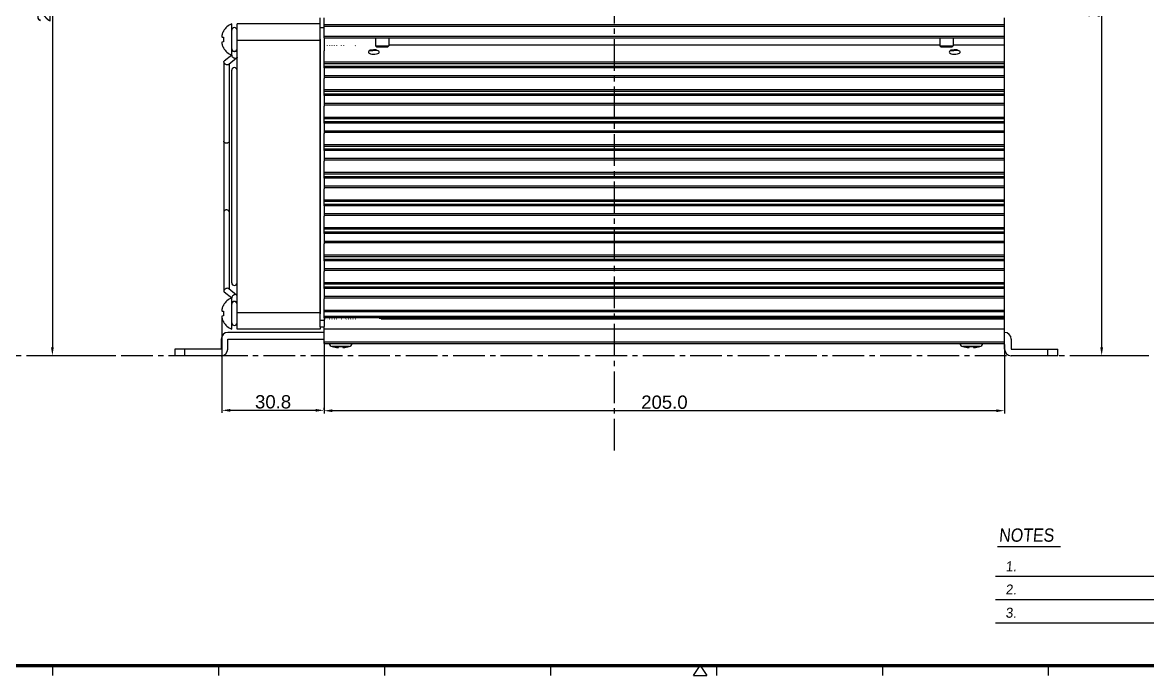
# Model space of a CAD drawing. Extents: x -329 to 5579, y -1951 to 3105.
# Drawn here: x 2853.9 to 3192.8, y -1950.4 to -1753.8 of the extents above; entities that cross this region are included whole.
import ezdxf

# ---------------------------------------------------------------- set-up
doc = ezdxf.new("R2010")
doc.units = 0
doc.header["$PDMODE"] = 3
doc.header["$PDSIZE"] = 1.5
doc.linetypes.add('CENTER', pattern=[17.8, 10.75, -2.35, 2.35, -2.35])
doc.linetypes.add('CENTER2', pattern=[28.575, 19.05, -3.175, 3.175, -3.175])
doc.layers.get('0').update_dxf_attribs({"linetype": 'CONTINUOUS'})
doc.layers.get('DEFPOINTS').update_dxf_attribs({"linetype": 'CONTINUOUS'})
for name, color, linetype in [('2', 2, 'CONTINUOUS'), ('3', 112, 'CENTER'), ('BRKT1_130_DXF_CONTINUOUS_L', 7, 'CONTINUOUS'), ('BRKT2_130_DXF_CONTINUOUS_L', 7, 'CONTINUOUS'), ('DIM', 1, 'CONTINUOUS'), ('FAN92X25_DXF_CONTINUOUS_LI', 7, 'CONTINUOUS'), ('FAN_GRILL92_DXF_CONTINUOUS', 7, 'CONTINUOUS'), ('HTSINK-FLEX_DXF_CONTINUOUS', 7, 'CONTINUOUS'), ('PANEL_F-SPIIDXF_CONTINUOUS', 7, 'CONTINUOUS'), ('PH_M4X5_DXF_CONTINUOUS_LIN', 7, 'CONTINUOUS'), ('TH_4X10-CUT2DXF_CONTINUOUS', 7, 'CONTINUOUS'), ('TH_M4X45_DXF_CONTINUOUS_LI', 7, 'CONTINUOUS')]:
    doc.layers.add(name, color=color, linetype=linetype)
doc.styles.add('A', font='GOTHIC.TTF')
doc.styles.add('OMI-1', font='arial.ttf', dxfattribs={"oblique": 1})
doc.dimstyles.new('1', dxfattribs={"dimtxt": 4, "dimasz": 2.5, "dimexe": 0.8, "dimexo": 0.3, "dimgap": 0.5, "dimtad": 1, "dimtoh": 1, "dimdec": 1, "dimzin": 0, "dimtxsty": 'OMI-1', "dimcen": 0, "dimclrd": 256, "dimclre": 256, "dimclrt": 256, "dimazin": 3, "dimtfac": 0.8, "dimtdec": 1, "dimtix": 1, "dimtmove": 0, "dimatfit": 3, "dimtolj": 1, "dimtzin": 0})

# ---------------------------------------------------------------- blocks, each defined once
blk = doc.blocks.new('*D7098')
at = {"layer": 'DEFPOINTS', "color": 0}
for p in [(2940.63, -1639.4), (2862.86, -1854.1), (2881.82, -1854.1)]:
    blk.add_point(p, dxfattribs=at)
at = {"layer": 'DIM'}
for p, q in [((2940.33, -1639.4), (2862.06, -1639.4)), ((2862.86, -1641.9), (2862.86, -1851.6)), ((2881.52, -1854.1), (2862.06, -1854.1))]:
    blk.add_line(p, q, dxfattribs=at)
for points in [[(2863.28, -1641.9), (2862.45, -1641.9), (2862.86, -1639.4)], [(2862.45, -1851.6), (2863.28, -1851.6), (2862.86, -1854.1)]]:
    blk.add_solid(points, dxfattribs=at)
at = {"layer": 'DIM', "insert": (2860.35, -1746.75), "char_height": 4, "attachment_point": 5, "rotation": 90, "style": 'OMI-1'}
blk.add_mtext('\\A1;214.7', dxfattribs=at)
blk = doc.blocks.new('*D7099')
at = {"layer": 'DEFPOINTS', "color": 0}
for p in [(3062.42, -1636.61), (3178.95, -1854.1), (3187.8, -1854.1)]:
    blk.add_point(p, dxfattribs=at)
at = {"layer": 'DIM'}
for p, q in [((3062.72, -1636.61), (3179.75, -1636.61)), ((3178.95, -1639.11), (3178.95, -1851.6)), ((3187.5, -1854.1), (3178.15, -1854.1))]:
    blk.add_line(p, q, dxfattribs=at)
for points in [[(3179.37, -1639.11), (3178.53, -1639.11), (3178.95, -1636.61)], [(3178.53, -1851.6), (3179.37, -1851.6), (3178.95, -1854.1)]]:
    blk.add_solid(points, dxfattribs=at)
at = {"layer": 'DIM', "insert": (3176.41, -1745.36), "char_height": 4, "attachment_point": 5, "rotation": 90, "style": 'OMI-1'}
blk.add_mtext('\\A1;217.5', dxfattribs=at)
blk = doc.blocks.new('*D7100')
at = {"layer": 'DEFPOINTS', "color": 0}
for p in [(2944.7, -1849.9), (3149.7, -1850.4), (2944.7, -1870.66)]:
    blk.add_point(p, dxfattribs=at)
at = {"layer": 'DIM'}
for p, q in [((2944.7, -1850.2), (2944.7, -1871.46)), ((3149.7, -1850.7), (3149.7, -1871.46)), ((3147.2, -1870.66), (2947.2, -1870.66))]:
    blk.add_line(p, q, dxfattribs=at)
for points in [[(2947.2, -1870.24), (2947.2, -1871.08), (2944.7, -1870.66)], [(3147.2, -1871.08), (3147.2, -1870.24), (3149.7, -1870.66)]]:
    blk.add_solid(points, dxfattribs=at)
at = {"layer": 'DIM', "insert": (3047.2, -1868.12), "char_height": 4, "attachment_point": 5, "style": 'OMI-1'}
blk.add_mtext('\\A1;205.0', dxfattribs=at)
blk = doc.blocks.new('*D7101')
at = {"layer": 'DEFPOINTS', "color": 0}
for p in [(2913.93, -1842.18), (2913.93, -1870.55), (2944.7, -1870.66)]:
    blk.add_point(p, dxfattribs=at)
at = {"layer": 'DIM'}
for p, q in [((2913.93, -1842.48), (2913.93, -1871.35)), ((2942.2, -1870.55), (2916.43, -1870.55)), ((2944.7, -1870.36), (2944.7, -1869.75))]:
    blk.add_line(p, q, dxfattribs=at)
for points in [[(2916.43, -1870.14), (2916.43, -1870.97), (2913.93, -1870.55)], [(2942.2, -1870.97), (2942.2, -1870.14), (2944.7, -1870.55)]]:
    blk.add_solid(points, dxfattribs=at)
at = {"layer": 'DIM', "insert": (2929.31, -1868.01), "char_height": 4, "attachment_point": 5, "style": 'OMI-1'}
blk.add_mtext('\\A1;30.8', dxfattribs=at)

msp = doc.modelspace()

# ---------------------------------------------------------------- linework, layer by layer
for p, q in [((3146.95, -1920.5), (3272.02, -1920.5)), ((3146.95, -1927.5), (3272.02, -1927.5)), ((3146.95, -1934.5), (3272.02, -1934.5)), ((2862.98, -1950.39), (2862.98, -1947.39)), ((2912.98, -1950.39), (2912.98, -1947.39)), ((2962.98, -1950.39), (2962.98, -1947.39)), ((3012.98, -1950.39), (3012.98, -1947.39)), ((3055.98, -1950.39), (3057.98, -1947.39)), ((3057.98, -1947.39), (3059.98, -1950.39)), ((3062.98, -1950.39), (3062.98, -1947.39)), ((3112.98, -1950.39), (3112.98, -1947.39)), ((3162.98, -1950.39), (3162.98, -1947.39)), ((3055.98, -1950.39), (3059.98, -1950.39))]:
    msp.add_line(p, q)
at = {"const_width": 1}
msp.add_lwpolyline([(3462.98, -1397.39), (2662.98, -1397.39), (2662.98, -1947.39), (3462.98, -1947.39)], close=True, dxfattribs=at)
at = {"layer": '2'}
msp.add_lwpolyline([(3147.55, -1911.58), (3166.55, -1911.58)], dxfattribs=at)
at = {"layer": '3', "linetype": 'CENTER2', "ltscale": 0.5}
for p, q in [((3032.2, -1882.63), (3032.2, -1444.18)), ((3307.45, -1854.1), (2723.91, -1854.1))]:
    msp.add_line(p, q, dxfattribs=at)
at = {"layer": 'BRKT1_130_DXF_CONTINUOUS_L', "color": 7, "linetype": 'CONTINUOUS'}
for p, q in [((2913.7, -1849.1), (2913.7, -1852.1)), ((2944.7, -1847.1), (2915.7, -1847.1)), ((2915.7, -1849.1), (2944.7, -1849.1)), ((2915.7, -1852.1), (2915.7, -1849.1)), ((2913.7, -1852.1), (2899.7, -1852.1)), ((2899.7, -1852.1), (2899.7, -1854.1)), ((2902.7, -1852.1), (2902.7, -1854.1)), ((2913.7, -1854.1), (2899.7, -1854.1))]:
    msp.add_line(p, q, dxfattribs=at)
for centre, start, end in [((2915.7, -1849.1), 90, 180), ((2913.7, -1852.1), 270, 0)]:
    msp.add_arc(centre, 2, start, end, dxfattribs=at)
at = {"layer": 'BRKT2_130_DXF_CONTINUOUS_L', "color": 7, "linetype": 'CONTINUOUS'}
for p, q in [((3149.7, -1852.1), (3149.7, -1850.4)), ((3151.7, -1849.1), (3151.7, -1852.1)), ((3151.7, -1852.1), (3165.7, -1852.1)), ((3162.7, -1854.1), (3162.7, -1852.1)), ((3165.7, -1854.1), (3165.7, -1852.1)), ((3165.7, -1854.1), (3151.7, -1854.1))]:
    msp.add_line(p, q, dxfattribs=at)
for centre, start, end in [((3149.7, -1849.1), 0, 90), ((3151.7, -1852.1), 180, 270)]:
    msp.add_arc(centre, 2, start, end, dxfattribs=at)
at = {"layer": 'FAN92X25_DXF_CONTINUOUS_LI', "color": 7, "linetype": 'CONTINUOUS'}
for p, q in [((2943.5, -1754.15), (2918.5, -1754.15)), ((2918.5, -1846.15), (2918.5, -1754.15)), ((2943.5, -1758.77), (2943.5, -1841.53)), ((2943.5, -1759.15), (2918.5, -1759.15)), ((2943.5, -1841.15), (2918.5, -1841.15)), ((2943.5, -1846.15), (2918.5, -1846.15)), ((2943.5, -1845.48), (2943.5, -1846.15))]:
    msp.add_line(p, q, dxfattribs=at)
at = {"layer": 'FAN_GRILL92_DXF_CONTINUOUS', "color": 7, "linetype": 'CONTINUOUS'}
for p, q in [((2916.9, -1763.61), (2914.63, -1765.42)), ((2918.37, -1764.48), (2915.97, -1766.4)), ((2916.9, -1763.6), (2916.9, -1763.78)), ((2914.5, -1765.7), (2914.5, -1834.61)), ((2916.1, -1766.3), (2916.1, -1834.01)), ((2916.9, -1832.11), (2916.9, -1768.15)), ((2914.63, -1834.88), (2916.9, -1836.7)), ((2915.97, -1833.9), (2918.37, -1835.82)), ((2916.9, -1836.52), (2916.9, -1836.7))]:
    msp.add_line(p, q, dxfattribs=at)
for centre, radius, start, end in [((2917.7, -1756.1), 0.8, 0, 180), ((2917.7, -1761.7), 0.8, 180, 0), ((2917.7, -1761.43), 1.12, 264.6383, 269.9895), ((2917.7, -1768.15), 0.8, 0, 180), ((2917.7, -1832.15), 0.8, 180, 0), ((2917.7, -1838.6), 0.8, 0, 180), ((2917.7, -1838.87), 1.12, 90.0105, 95.3617), ((2917.7, -1844.2), 0.8, 180, 0)]:
    msp.add_arc(centre, radius, start, end, dxfattribs=at)
for points, knots in [([(2917.3, -1762.48), (2917.19, -1762.43), (2916.99, -1762.31), (2916.9, -1762.09), (2916.9, -1761.99)], [0, 0, 0, 0, 0.542414, 1, 1, 1, 1]), ([(2918.5, -1761.99), (2918.5, -1762.09), (2918.41, -1762.31), (2918.21, -1762.43), (2918.1, -1762.48)], [0, 0, 0, 0, 0.457586, 1, 1, 1, 1]), ([(2914.5, -1765.7), (2914.5, -1765.65), (2914.52, -1765.54), (2914.59, -1765.45), (2914.63, -1765.42)], [0, 0, 0, 0, 0.502651, 1, 1, 1, 1]), ([(2917.7, -1764.56), (2917.6, -1764.53), (2917.4, -1764.45), (2917.08, -1764.23), (2916.9, -1763.96), (2916.9, -1763.78)], [0, 0, 0, 0, 0.27395, 0.54651, 1, 1, 1, 1]), ([(2917.6, -1762.55), (2917.52, -1762.54), (2917.42, -1762.52), (2917.32, -1762.49), (2917.3, -1762.48)], [0, 0, 0, 0, 0.756274, 1, 1, 1, 1]), ([(2918.1, -1762.48), (2918.07, -1762.49), (2917.94, -1762.53), (2917.8, -1762.55), (2917.7, -1762.55)], [0, 0, 0, 0, 0.243414, 1, 1, 1, 1]), ([(2918.37, -1764.48), (2918.33, -1764.52), (2918.12, -1764.62), (2917.87, -1764.6), (2917.7, -1764.56)], [0, 0, 0, 0, 0.218253, 1, 1, 1, 1]), ([(2918.5, -1764.21), (2918.5, -1764.26), (2918.48, -1764.37), (2918.41, -1764.45), (2918.37, -1764.48)], [0, 0, 0, 0, 0.50265, 1, 1, 1, 1]), ([(2915.3, -1766.48), (2915.2, -1766.45), (2915, -1766.37), (2914.68, -1766.15), (2914.5, -1765.88), (2914.5, -1765.7)], [0, 0, 0, 0, 0.27395, 0.546511, 1, 1, 1, 1]), ([(2915.97, -1766.4), (2915.93, -1766.43), (2915.72, -1766.54), (2915.47, -1766.52), (2915.3, -1766.48)], [0, 0, 0, 0, 0.218252, 1, 1, 1, 1]), ([(2915.3, -1790.11), (2915.2, -1790.11), (2915, -1790.08), (2914.74, -1789.97), (2914.55, -1789.78), (2914.5, -1789.62), (2914.5, -1789.55)], [0, 0, 0, 0, 0.288007, 0.555333, 0.790533, 1, 1, 1, 1]), ([(2916.1, -1789.55), (2916.1, -1789.62), (2916.05, -1789.78), (2915.87, -1789.97), (2915.6, -1790.08), (2915.4, -1790.11), (2915.3, -1790.11)], [0, 0, 0, 0, 0.209467, 0.444667, 0.711993, 1, 1, 1, 1]), ([(2915.3, -1810.19), (2915.2, -1810.19), (2915, -1810.22), (2914.74, -1810.34), (2914.55, -1810.52), (2914.5, -1810.68), (2914.5, -1810.76)], [0, 0, 0, 0, 0.288007, 0.555333, 0.790533, 1, 1, 1, 1]), ([(2916.1, -1810.76), (2916.1, -1810.68), (2916.05, -1810.52), (2915.87, -1810.34), (2915.6, -1810.22), (2915.4, -1810.19), (2915.3, -1810.19)], [0, 0, 0, 0, 0.209467, 0.444667, 0.711993, 1, 1, 1, 1]), ([(2915.3, -1833.83), (2915.2, -1833.85), (2915, -1833.94), (2914.68, -1834.16), (2914.5, -1834.43), (2914.5, -1834.61)], [0, 0, 0, 0, 0.27395, 0.546511, 1, 1, 1, 1]), ([(2914.5, -1834.61), (2914.5, -1834.66), (2914.52, -1834.77), (2914.59, -1834.85), (2914.63, -1834.88)], [0, 0, 0, 0, 0.502651, 1, 1, 1, 1]), ([(2915.97, -1833.9), (2915.93, -1833.87), (2915.72, -1833.76), (2915.47, -1833.78), (2915.3, -1833.83)], [0, 0, 0, 0, 0.218252, 1, 1, 1, 1]), ([(2917.7, -1835.74), (2917.6, -1835.77), (2917.4, -1835.86), (2917.08, -1836.08), (2916.9, -1836.35), (2916.9, -1836.52)], [0, 0, 0, 0, 0.27395, 0.54651, 1, 1, 1, 1]), ([(2918.37, -1835.82), (2918.33, -1835.79), (2918.12, -1835.68), (2917.87, -1835.7), (2917.7, -1835.74)], [0, 0, 0, 0, 0.218253, 1, 1, 1, 1]), ([(2918.5, -1836.1), (2918.5, -1836.04), (2918.48, -1835.94), (2918.41, -1835.85), (2918.37, -1835.82)], [0, 0, 0, 0, 0.50265, 1, 1, 1, 1]), ([(2917.3, -1837.83), (2917.19, -1837.87), (2916.99, -1837.99), (2916.9, -1838.22), (2916.9, -1838.32)], [0, 0, 0, 0, 0.542414, 1, 1, 1, 1]), ([(2917.6, -1837.76), (2917.52, -1837.76), (2917.42, -1837.78), (2917.32, -1837.82), (2917.3, -1837.83)], [0, 0, 0, 0, 0.756274, 1, 1, 1, 1]), ([(2918.1, -1837.83), (2918.07, -1837.81), (2917.94, -1837.77), (2917.8, -1837.75), (2917.7, -1837.75)], [0, 0, 0, 0, 0.243414, 1, 1, 1, 1]), ([(2918.5, -1838.32), (2918.5, -1838.22), (2918.41, -1837.99), (2918.21, -1837.87), (2918.1, -1837.83)], [0, 0, 0, 0, 0.457586, 1, 1, 1, 1])]:
    msp.add_open_spline(points, degree=3, knots=knots, dxfattribs=at)
at = {"layer": 'HTSINK-FLEX_DXF_CONTINUOUS', "color": 7, "linetype": 'CONTINUOUS'}
for p, q in [((2944.7, -1758.4), (2944.7, -1752.4)), ((2944.7, -1754.4), (3149.7, -1754.4)), ((2944.7, -1754.9), (3149.7, -1754.9)), ((3149.7, -1767.46), (3149.7, -1752.4)), ((2944.7, -1757.9), (3149.7, -1757.9)), ((2944.7, -1758.4), (3149.7, -1758.4)), ((2964.2, -1760.5), (3130.2, -1760.5)), ((2964.2, -1760.53), (3130.2, -1760.53)), ((3134.2, -1760.5), (3149.7, -1760.5)), ((3134.2, -1760.53), (3149.7, -1760.53)), ((2944.7, -1767.46), (2944.7, -1762.32)), ((2944.7, -1765.65), (3149.7, -1765.65)), ((2944.7, -1766.11), (3149.7, -1766.11)), ((2944.7, -1766.96), (3149.7, -1766.96)), ((3149.7, -1767.46), (2944.7, -1767.46)), ((2944.7, -1767.46), (2944.7, -1767.46)), ((3149.7, -1775.76), (3149.7, -1767.46)), ((2944.7, -1769.77), (3149.7, -1769.77)), ((2944.7, -1770.24), (3149.7, -1770.24)), ((2944.7, -1775.76), (2944.7, -1770.62)), ((2944.7, -1773.95), (3149.7, -1773.95)), ((2944.7, -1774.41), (3149.7, -1774.41)), ((2944.7, -1775.26), (3149.7, -1775.26)), ((3149.7, -1775.76), (2944.7, -1775.76)), ((2944.7, -1775.76), (2944.7, -1775.76)), ((3149.7, -1784.06), (3149.7, -1775.76)), ((2944.7, -1778.07), (3149.7, -1778.07)), ((2944.7, -1778.54), (3149.7, -1778.54)), ((2944.7, -1784.06), (2944.7, -1778.92)), ((2944.7, -1782.25), (3149.7, -1782.25)), ((2944.7, -1782.71), (3149.7, -1782.71)), ((2944.7, -1783.56), (3149.7, -1783.56)), ((3149.7, -1784.06), (2944.7, -1784.06)), ((2944.7, -1784.06), (2944.7, -1784.06)), ((3149.7, -1792.36), (3149.7, -1784.06)), ((2944.7, -1786.37), (3149.7, -1786.37)), ((2944.7, -1786.84), (3149.7, -1786.84)), ((2944.7, -1792.36), (2944.7, -1787.22)), ((2944.7, -1790.55), (3149.7, -1790.55)), ((2944.7, -1791.01), (3149.7, -1791.01)), ((2944.7, -1791.86), (3149.7, -1791.86)), ((3149.7, -1792.36), (2944.7, -1792.36)), ((2944.7, -1792.36), (2944.7, -1792.36)), ((3149.7, -1800.66), (3149.7, -1792.36)), ((2944.7, -1794.67), (3149.7, -1794.67)), ((2944.7, -1795.14), (3149.7, -1795.14)), ((2944.7, -1800.66), (2944.7, -1795.52)), ((2944.7, -1798.85), (3149.7, -1798.85)), ((2944.7, -1799.31), (3149.7, -1799.31)), ((2944.7, -1800.16), (3149.7, -1800.16)), ((3149.7, -1800.66), (2944.7, -1800.66)), ((2944.7, -1800.66), (2944.7, -1800.66)), ((3149.7, -1808.96), (3149.7, -1800.66)), ((2944.7, -1802.97), (3149.7, -1802.97)), ((2944.7, -1803.44), (3149.7, -1803.44)), ((2944.7, -1808.96), (2944.7, -1803.82)), ((2944.7, -1807.15), (3149.7, -1807.15)), ((2944.7, -1807.61), (3149.7, -1807.61)), ((2944.7, -1808.46), (3149.7, -1808.46)), ((3149.7, -1808.96), (2944.7, -1808.96)), ((2944.7, -1808.96), (2944.7, -1808.96)), ((3149.7, -1817.26), (3149.7, -1808.96)), ((2944.7, -1811.27), (3149.7, -1811.27)), ((2944.7, -1811.74), (3149.7, -1811.74)), ((2944.7, -1817.26), (2944.7, -1812.12)), ((2944.7, -1815.45), (3149.7, -1815.45)), ((2944.7, -1815.91), (3149.7, -1815.91)), ((2944.7, -1816.76), (3149.7, -1816.76)), ((3149.7, -1817.26), (2944.7, -1817.26)), ((2944.7, -1817.26), (2944.7, -1817.26)), ((2944.7, -1819.57), (3149.7, -1819.57)), ((3149.7, -1825.56), (3149.7, -1817.26)), ((2944.7, -1820.04), (3149.7, -1820.04)), ((2944.7, -1825.56), (2944.7, -1820.42)), ((2944.7, -1823.75), (3149.7, -1823.75)), ((2944.7, -1824.21), (3149.7, -1824.21)), ((2944.7, -1825.06), (3149.7, -1825.06)), ((3149.7, -1825.56), (2944.7, -1825.56)), ((2944.7, -1825.56), (2944.7, -1825.56)), ((3149.7, -1833.86), (3149.7, -1825.56)), ((2944.7, -1827.87), (3149.7, -1827.87)), ((2944.7, -1828.34), (3149.7, -1828.34)), ((2944.7, -1833.86), (2944.7, -1828.72)), ((2944.7, -1832.05), (3149.7, -1832.05)), ((2944.7, -1832.51), (3149.7, -1832.51)), ((2944.7, -1833.36), (3149.7, -1833.36)), ((3149.7, -1833.86), (2944.7, -1833.86)), ((2944.7, -1833.86), (2944.7, -1833.86)), ((2944.7, -1836.17), (3149.7, -1836.17)), ((2944.7, -1836.64), (3149.7, -1836.64)), ((3149.7, -1842.66), (3149.7, -1833.86)), ((2944.7, -1842.66), (2944.7, -1837.02)), ((2944.7, -1840.35), (3149.7, -1840.35)), ((2944.7, -1840.81), (3149.7, -1840.81)), ((2944.7, -1842.16), (3149.7, -1842.16)), ((3149.7, -1842.66), (2944.7, -1842.66)), ((2944.7, -1842.66), (2944.7, -1842.66)), ((2961.9, -1843), (3149.7, -1843)), ((3149.7, -1850.4), (3149.7, -1842.73)), ((2944.7, -1845.3), (2944.7, -1845.3)), ((2944.7, -1850.4), (2944.7, -1845.3)), ((2944.7, -1846), (3149.7, -1846)), ((2944.7, -1849.9), (3149.7, -1849.9)), ((2944.7, -1850.4), (3149.7, -1850.4))]:
    msp.add_line(p, q, dxfattribs=at)
for centre, radius, start, end in [((2942.2, -1755.9), 5.52, 296.875, 297.3765), ((2943.47, -1758.1), 3.48, 309.9297, 310.5804), ((2944.17, -1758.1), 3.48, 309.9297, 310.5804), ((2944.87, -1758.1), 3.48, 309.9297, 310.5804), ((2945.57, -1758.1), 3.48, 309.9297, 310.5804), ((2946.27, -1758.1), 3.48, 309.9297, 310.5804), ((2947.67, -1758.1), 3.48, 309.9297, 310.5804), ((2948.44, -1758.17), 3.39, 309.9197, 310.9258), ((2951.87, -1758.1), 3.48, 309.9297, 310.5804), ((2944.27, -1844.31), 1.43, 60.0293, 61.0483), ((2945.5, -1844.15), 1.19, 112.9696, 115.568), ((2946.2, -1844.15), 1.19, 112.9696, 115.568), ((2946.9, -1844.15), 1.19, 112.9696, 115.568), ((2947.6, -1844.15), 1.19, 112.9696, 115.568), ((2948.3, -1844.15), 1.19, 112.9696, 115.568), ((2949, -1844.15), 1.19, 112.9696, 115.568), ((2950.4, -1844.15), 1.19, 112.9696, 115.568), ((2951.8, -1844.15), 1.2, 113.0699, 115.5651), ((2952.5, -1844.15), 1.19, 112.9696, 115.568), ((2953.2, -1844.15), 1.2, 113.0677, 115.5652), ((2953.9, -1844.15), 1.19, 112.9696, 115.568), ((2954.6, -1844.15), 1.19, 112.9696, 115.568)]:
    msp.add_arc(centre, radius, start, end, dxfattribs=at)
for centre in [(2959.7, -1762.7), (3134.7, -1762.7)]:
    msp.add_ellipse(centre, major_axis=(-1.65, 0), ratio=0.383864, start_param=-0.612683, end_param=4.145123, dxfattribs=at)
msp.add_open_spline([(2944.94, -1760.69), (2944.87, -1760.73), (2944.81, -1760.76), (2944.74, -1760.8)], degree=3, dxfattribs=at)
for points, knots in [([(2958.35, -1762.34), (2958.35, -1762.32), (2958.36, -1762.23), (2958.4, -1762.15), (2958.44, -1762.1)], [0, 0, 0, 0, 0.233701, 1, 1, 1, 1]), ([(2959.7, -1762.23), (2959.57, -1762.24), (2959.12, -1762.27), (2958.67, -1762.3), (2958.35, -1762.34)], [0, 0, 0, 0, 0.289627, 1, 1, 1, 1]), ([(2958.44, -1762.1), (2958.6, -1762.07), (2959.26, -1761.97), (2959.93, -1761.95), (2960.43, -1761.99)], [0, 0, 0, 0, 0.237937, 1, 1, 1, 1]), ([(2960.43, -1761.99), (2960.26, -1762), (2959.6, -1762.03), (2958.94, -1762.07), (2958.44, -1762.1)], [0, 0, 0, 0, 0.256394, 1, 1, 1, 1]), ([(2960.59, -1762.17), (2960.52, -1762.17), (2960.22, -1762.19), (2959.93, -1762.21), (2959.7, -1762.23)], [0, 0, 0, 0, 0.231708, 1, 1, 1, 1]), ([(2960.43, -1761.99), (2960.45, -1762), (2960.51, -1762.05), (2960.56, -1762.11), (2960.59, -1762.17)], [0, 0, 0, 0, 0.282885, 1, 1, 1, 1]), ([(3133.35, -1762.34), (3133.35, -1762.32), (3133.36, -1762.23), (3133.4, -1762.15), (3133.44, -1762.1)], [0, 0, 0, 0, 0.233701, 1, 1, 1, 1]), ([(3134.7, -1762.23), (3134.57, -1762.24), (3134.12, -1762.27), (3133.67, -1762.3), (3133.35, -1762.34)], [0, 0, 0, 0, 0.289627, 1, 1, 1, 1]), ([(3133.44, -1762.1), (3133.6, -1762.07), (3134.26, -1761.97), (3134.93, -1761.95), (3135.43, -1761.99)], [0, 0, 0, 0, 0.237937, 1, 1, 1, 1]), ([(3135.43, -1761.99), (3135.26, -1762), (3134.6, -1762.03), (3133.94, -1762.07), (3133.44, -1762.1)], [0, 0, 0, 0, 0.256394, 1, 1, 1, 1]), ([(3135.59, -1762.17), (3135.52, -1762.17), (3135.22, -1762.19), (3134.93, -1762.21), (3134.7, -1762.23)], [0, 0, 0, 0, 0.231708, 1, 1, 1, 1]), ([(3135.43, -1761.99), (3135.45, -1762), (3135.51, -1762.05), (3135.56, -1762.11), (3135.59, -1762.17)], [0, 0, 0, 0, 0.282885, 1, 1, 1, 1]), ([(2944.7, -1843.1), (2944.72, -1843.1), (2944.79, -1843.07), (2944.87, -1843.05), (2944.92, -1843.04)], [0, 0, 0, 0, 0.265221, 1, 1, 1, 1])]:
    msp.add_open_spline(points, degree=3, knots=knots, dxfattribs=at)
at = {"layer": 'PANEL_F-SPIIDXF_CONTINUOUS', "color": 7, "linetype": 'CONTINUOUS'}
for p, q in [((2943.5, -1845.4), (2943.5, -1752.4)), ((2944.7, -1755.4), (2943.5, -1755.4)), ((2944.7, -1758.4), (2944.7, -1762.32)), ((2944.7, -1767.46), (2944.7, -1770.62)), ((2944.7, -1775.76), (2944.7, -1778.92)), ((2944.7, -1784.06), (2944.7, -1787.22)), ((2944.7, -1792.36), (2944.7, -1795.52)), ((2944.7, -1800.66), (2944.7, -1803.82)), ((2944.7, -1808.96), (2944.7, -1812.12)), ((2944.7, -1817.26), (2944.7, -1820.42)), ((2944.7, -1825.56), (2944.7, -1828.72)), ((2944.7, -1833.86), (2944.7, -1837.02)), ((2943.5, -1843.4), (2944.7, -1843.4)), ((2944.7, -1842.66), (2944.7, -1845.3)), ((2943.5, -1845.4), (2944.7, -1845.4))]:
    msp.add_line(p, q, dxfattribs=at)
at = {"layer": 'PH_M4X5_DXF_CONTINUOUS_LIN', "color": 7, "linetype": 'CONTINUOUS'}
for p, q in [((2947.23, -1851.36), (2947.15, -1851.34)), ((2952.25, -1851.34), (2947.15, -1851.34)), ((2947.23, -1851.36), (2947.31, -1851.36)), ((2949.03, -1851.57), (2949.06, -1851.36)), ((2949.06, -1851.36), (2950.34, -1851.36)), ((2950.34, -1851.36), (2950.37, -1851.57)), ((2952.09, -1851.36), (2952.17, -1851.36)), ((2952.17, -1851.36), (2952.25, -1851.34)), ((3142.25, -1851.34), (3137.15, -1851.34)), ((3137.23, -1851.36), (3137.15, -1851.34)), ((3137.23, -1851.36), (3137.31, -1851.36)), ((3139.03, -1851.57), (3139.06, -1851.36)), ((3139.06, -1851.36), (3140.34, -1851.36)), ((3140.34, -1851.36), (3140.37, -1851.57)), ((3142.09, -1851.36), (3142.17, -1851.36)), ((3142.17, -1851.36), (3142.25, -1851.34))]:
    msp.add_line(p, q, dxfattribs=at)
for centre, radius, start, end in [((2947.51, -1850.08), 1.31, 194.2417, 253.9084), ((2951.89, -1850.08), 1.31, 286.0916, 345.7583), ((3137.51, -1850.08), 1.31, 194.2417, 253.9084), ((3141.89, -1850.08), 1.31, 286.0916, 345.7583), ((2949.7, -1842.39), 9.28, 255.0954, 261.2451), ((2949.7, -1842.39), 9.28, 278.7549, 284.9046), ((3139.7, -1842.39), 9.28, 255.0954, 261.2451), ((3139.7, -1842.39), 9.28, 278.7549, 284.9046)]:
    msp.add_arc(centre, radius, start, end, dxfattribs=at)
for points, knots in [([(2948.29, -1851.57), (2948.38, -1851.58), (2948.51, -1851.6), (2948.69, -1851.61), (2948.8, -1851.62), (2948.89, -1851.61), (2948.95, -1851.61), (2948.99, -1851.6), (2949.01, -1851.59), (2949.03, -1851.58), (2949.03, -1851.57)], [0, 0, 0, 0, 0.372864, 0.54116, 0.688983, 0.81107, 0.903577, 0.938175, 0.96515, 1, 1, 1, 1]), ([(2950.37, -1851.57), (2950.37, -1851.58), (2950.39, -1851.59), (2950.41, -1851.6), (2950.45, -1851.61), (2950.51, -1851.61), (2950.6, -1851.62), (2950.71, -1851.61), (2950.89, -1851.6), (2951.02, -1851.58), (2951.11, -1851.57)], [0, 0, 0, 0, 0.034832, 0.061795, 0.096385, 0.18887, 0.310943, 0.458768, 0.627083, 1, 1, 1, 1]), ([(3138.29, -1851.57), (3138.38, -1851.58), (3138.51, -1851.6), (3138.69, -1851.61), (3138.8, -1851.62), (3138.89, -1851.61), (3138.95, -1851.61), (3138.99, -1851.6), (3139.01, -1851.59), (3139.03, -1851.58), (3139.03, -1851.57)], [0, 0, 0, 0, 0.372864, 0.54116, 0.688983, 0.81107, 0.903577, 0.938175, 0.96515, 1, 1, 1, 1]), ([(3140.37, -1851.57), (3140.37, -1851.58), (3140.39, -1851.59), (3140.41, -1851.6), (3140.45, -1851.61), (3140.51, -1851.61), (3140.6, -1851.62), (3140.71, -1851.61), (3140.89, -1851.6), (3141.02, -1851.58), (3141.11, -1851.57)], [0, 0, 0, 0, 0.034832, 0.061795, 0.096385, 0.18887, 0.310943, 0.458768, 0.627083, 1, 1, 1, 1])]:
    msp.add_open_spline(points, degree=3, knots=knots, dxfattribs=at)
at = {"layer": 'TH_4X10-CUT2DXF_CONTINUOUS', "color": 7, "linetype": 'CONTINUOUS'}
for p, q in [((2960.2, -1758.4), (2960.2, -1760.8)), ((2964.2, -1758.4), (2964.2, -1760.8)), ((3130.2, -1758.4), (3130.2, -1760.8)), ((3134.2, -1758.4), (3134.2, -1760.8)), ((2960.6, -1761.2), (2960.2, -1760.8)), ((2960.2, -1760.8), (2964.2, -1760.8)), ((2963.8, -1761.2), (2960.6, -1761.2)), ((2963.8, -1761.2), (2964.2, -1760.8)), ((3130.2, -1760.8), (3134.2, -1760.8)), ((3130.6, -1761.2), (3130.2, -1760.8)), ((3133.8, -1761.2), (3130.6, -1761.2)), ((3133.8, -1761.2), (3134.2, -1760.8))]:
    msp.add_line(p, q, dxfattribs=at)
at = {"layer": 'TH_M4X45_DXF_CONTINUOUS_LI', "color": 7, "linetype": 'CONTINUOUS'}
for p, q in [((2916.9, -1763.6), (2916.9, -1754.2)), ((2913.96, -1758.15), (2914.37, -1758.22)), ((2914.37, -1756.38), (2914.37, -1756.48)), ((2914.37, -1758.22), (2914.37, -1759.59)), ((2914.37, -1759.59), (2913.96, -1759.66)), ((2914.37, -1761.33), (2914.37, -1761.42)), ((2916.9, -1846.1), (2916.9, -1836.7)), ((2914.37, -1838.88), (2914.37, -1838.98)), ((2913.96, -1840.65), (2914.37, -1840.72)), ((2914.37, -1842.09), (2913.96, -1842.16)), ((2914.37, -1840.72), (2914.37, -1842.09)), ((2961.5, -1843), (2961.5, -1842.66)), ((2961.9, -1843), (2961.9, -1842.66)), ((2914.37, -1843.83), (2914.37, -1843.92))]:
    msp.add_line(p, q, dxfattribs=at)
for centre, radius, start, end in [((2918.75, -1758.9), 5.05, 111.5019, 150.0855), ((2918.87, -1758.9), 5.11, 151.7023, 163.9637), ((2918.87, -1758.9), 5.11, 196.0363, 208.2977), ((2918.75, -1758.9), 5.05, 209.9145, 248.4981), ((2918.75, -1841.4), 5.05, 111.5019, 150.0855), ((2918.87, -1841.4), 5.11, 151.7023, 163.9637), ((2918.87, -1841.4), 5.11, 196.0363, 208.2977), ((2918.75, -1841.4), 5.05, 209.9145, 248.4981)]:
    msp.add_arc(centre, radius, start, end, dxfattribs=at)
for points, knots in [([(2913.96, -1757.49), (2913.94, -1757.57), (2913.91, -1757.69), (2913.89, -1757.84), (2913.88, -1757.94), (2913.89, -1758.02), (2913.9, -1758.08), (2913.92, -1758.13), (2913.95, -1758.14), (2913.96, -1758.15)], [0, 0, 0, 0, 0.361416, 0.524671, 0.668214, 0.787316, 0.879666, 0.947247, 1, 1, 1, 1]), ([(2913.96, -1759.66), (2913.95, -1759.66), (2913.92, -1759.68), (2913.9, -1759.72), (2913.89, -1759.78), (2913.88, -1759.87), (2913.89, -1759.96), (2913.91, -1760.12), (2913.94, -1760.24), (2913.96, -1760.32)], [0, 0, 0, 0, 0.05272, 0.12024, 0.21252, 0.33157, 0.475116, 0.638432, 1, 1, 1, 1]), ([(2913.96, -1839.99), (2913.94, -1840.07), (2913.91, -1840.19), (2913.89, -1840.34), (2913.88, -1840.44), (2913.89, -1840.52), (2913.9, -1840.58), (2913.92, -1840.63), (2913.95, -1840.64), (2913.96, -1840.65)], [0, 0, 0, 0, 0.361416, 0.524671, 0.668214, 0.787316, 0.879666, 0.947247, 1, 1, 1, 1]), ([(2913.96, -1842.16), (2913.95, -1842.16), (2913.92, -1842.18), (2913.9, -1842.22), (2913.89, -1842.28), (2913.88, -1842.37), (2913.89, -1842.46), (2913.91, -1842.62), (2913.94, -1842.74), (2913.96, -1842.82)], [0, 0, 0, 0, 0.05272, 0.12024, 0.21252, 0.33157, 0.475116, 0.638432, 1, 1, 1, 1])]:
    msp.add_open_spline(points, degree=3, knots=knots, dxfattribs=at)

# ---------------------------------------------------------------- texts
at = {"style": 'A', "oblique": 5, "width": 0.9}
msp.add_text('NOTES', height=4, dxfattribs=at).set_placement((3147.95, -1910.12))
at = {"style": 'A', "oblique": 5}
for s, p in [('1.', (3149.98, -1919)), ('2.', (3149.98, -1926)), ('3.', (3149.98, -1933))]:
    msp.add_text(s, height=3, dxfattribs=at).set_placement(p)

# ---------------------------------------------------------------- dimensions: what is measured, and where the dimension line sits
at = {"layer": 'DIM'}
for base, p1, p2, picture, middle in [((3178.95, -1854.1), (3062.42, -1636.61), (3187.8, -1854.1), '*D7099', (3176.41, -1745.36)), ((2862.86, -1854.1), (2940.63, -1639.4), (2881.82, -1854.1), '*D7098', (2860.35, -1746.75))]:
    dim = msp.add_linear_dim(base=base, p1=p1, p2=p2, angle=90, dimstyle='1', dxfattribs=at)
    dim.commit()
    dim.dimension.update_dxf_attribs({"geometry": picture, "text_midpoint": middle})
for base, p1, p2, picture, middle in [((2913.93, -1870.55), (2944.7, -1870.66), (2913.93, -1842.18), '*D7101', (2929.31, -1868.01)), ((2944.7, -1870.66), (3149.7, -1850.4), (2944.7, -1849.9), '*D7100', (3047.2, -1868.12))]:
    dim = msp.add_linear_dim(base=base, p1=p1, p2=p2, dimstyle='1', dxfattribs=at)
    dim.commit()
    dim.dimension.update_dxf_attribs({"geometry": picture, "text_midpoint": middle})

doc.saveas('drawing.dxf')
